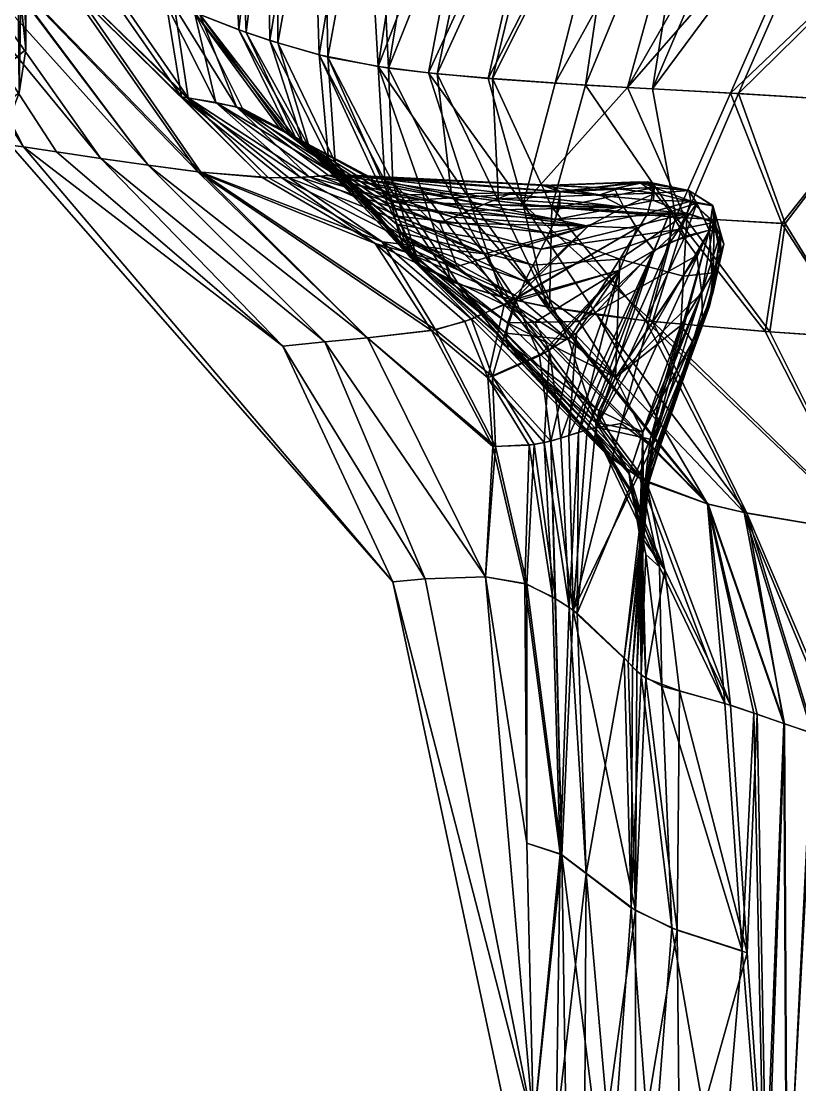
# Model space of a CAD drawing. Extents: x -12.5 to 6.2, y -8.7 to 9.9.
# Drawn here: x -3.054 to -2.643, y 2.66 to 3.223 of the extents above; entities that cross this region are included whole.
import ezdxf

# ---------------------------------------------------------------- set-up
doc = ezdxf.new("R2010")
doc.units = 0
doc.layers.add('OBJ001', color=253, linetype='CONTINUOUS')

# ---------------------------------------------------------------- blocks, each defined once
blk = doc.blocks.new('OBJECT__0')
at = {"layer": 'OBJ001', "color": 253}
mesh = blk.add_polyface(dxfattribs=at)
corners = [(-2.700489, 3.127456, -7.893107), (-2.719902, 3.134789, -7.888326), (-2.72036, 3.127962, -7.903741), (-2.688872, 3.125133, -7.872931), (-2.70153, 3.133151, -7.877151), (-2.728127, 3.137727, -7.863362), (-2.719348, 3.131772, -7.842457), (-2.697315, 3.126445, -7.8516), (-2.697369, 3.126436, -7.198493), (-2.701563, 3.133186, -7.173002), (-2.719389, 3.131757, -7.207588), (-2.688907, 3.125168, -7.177226), (-2.723698, 3.137687, -7.177027), (-2.719921, 3.134839, -7.161835), (-2.700472, 3.127554, -7.157085), (-2.723258, 3.121113, -7.136426), (-2.519401, 3.548884, -8.293435), (-2.652926, 3.329089, -8.300451), (-2.548389, 3.555316, -8.270103), (-2.694628, 3.33105, -8.285516), (-2.735722, 3.332827, -8.267039), (-2.577876, 3.560937, -8.246973), (-2.734038, 3.187663, -8.266844), (-2.607918, 3.566025, -8.223527), (-2.775066, 3.334799, -8.244957), (-2.601784, 3.179969, -8.295148), (-2.540477, 3.317403, -8.325469), (-2.540307, 3.172559, -8.300983), (-2.584454, 3.052927, -8.211401), (-2.675455, 3.184456, -8.284508), (-2.612988, 3.326499, -8.311677), (-2.650748, 3.115635, -8.25121), (-2.703634, 3.118729, -8.238961), (-2.659704, 3.329443, -6.751741), (-2.617248, 3.326828, -6.73938), (-2.524092, 3.550004, -6.760404), (-2.679657, 3.184683, -6.766464), (-2.720756, 3.186917, -6.778341), (-2.708524, 3.119056, -6.812484), (-2.652513, 3.115728, -6.799108), (-2.601548, 3.17995, -6.75483), (-2.540249, 3.31736, -6.724489), (-2.537768, 3.172104, -6.748646), (-2.582587, 3.052743, -6.838164), (-2.632468, 3.569752, -6.845684), (-2.770805, 3.334567, -6.802413), (-2.604554, 3.565485, -6.823844), (-2.734935, 3.332791, -6.782564), (-2.577296, 3.560833, -6.802571), (-2.697616, 3.331177, -6.765689), (-2.550489, 3.555742, -6.781554)]
mesh.append_faces([[corners[k] for k in face] for face in [(0, 1, 2), (3, 4, 0), (4, 1, 0), (4, 5, 1), (4, 6, 5), (3, 7, 4), (6, 4, 7), (8, 9, 10), (11, 9, 8), (9, 12, 10), (13, 12, 9), (9, 14, 13), (14, 9, 11), (15, 13, 14), (16, 17, 18), (19, 18, 17), (20, 21, 19), (18, 19, 21), (17, 22, 19), (21, 20, 23), (24, 23, 20), (25, 26, 27), (28, 25, 27), (25, 29, 26), (26, 29, 30), (31, 29, 25), (32, 29, 31), (32, 22, 29), (29, 22, 30), (30, 22, 17), (17, 16, 30), (33, 34, 35), (36, 34, 37), (33, 37, 34), (36, 37, 38), (38, 39, 36), (40, 36, 39), (40, 41, 36), (34, 36, 41), (42, 40, 43), (40, 42, 41), (44, 45, 46), (47, 46, 45), (48, 46, 47), (49, 37, 33), (48, 49, 50), (47, 49, 48), (33, 50, 49), (35, 50, 33)]])
mesh = blk.add_polyface(dxfattribs=at)
corners = [(-3.092368, 3.263373, -7.72545), (-3.113172, 3.272763, -7.674726), (-3.086607, 3.325245, -7.781271), (-3.114463, 3.341944, -7.707038), (-3.094231, 3.413851, -7.736705), (-3.129143, 3.352487, -7.651029), (-3.135833, 3.284147, -7.587972), (-3.117257, 3.439106, -7.59055), (-2.977688, 3.2314, -7.921014), (-3.00827, 3.238272, -7.867946), (-3.006105, 3.364189, -7.924461), (-3.031246, 3.372542, -7.88886), (-3.062539, 3.388432, -7.832039), (-3.053249, 3.311069, -7.843795), (-3.031465, 3.243614, -7.832603), (-3.068587, 3.254295, -7.772141), (-2.962534, 3.353907, -7.999503), (-2.962896, 3.22725, -7.955744), (-2.981627, 3.358032, -7.960375), (-2.960064, 3.226243, -7.085786), (-2.976259, 3.356823, -7.080221), (-2.973463, 3.230337, -7.120181), (-2.958473, 3.353117, -7.04028), (-3.067811, 3.254033, -7.276467), (-3.085953, 3.324912, -7.267281), (-3.092368, 3.263373, -7.324547), (-3.050408, 3.310087, -7.201682), (-3.060823, 3.387355, -7.214196), (-3.028549, 3.242905, -7.212967), (-3.004197, 3.237381, -7.175645), (-3.026895, 3.370868, -7.154608), (-3.113172, 3.272763, -7.375271), (-3.129143, 3.352487, -7.398968), (-3.135833, 3.284147, -7.462026), (-3.117257, 3.439106, -7.459447), (-3.114463, 3.341944, -7.342959), (-3.094231, 3.413851, -7.313292), (-3.080548, 3.305932, -4.416311), (-3.098641, 3.445129, -4.629053), (-3.104733, 3.332701, -4.41094), (-3.183759, 3.288133, -4.196581), (-3.078045, 3.427224, -4.659199), (-3.05653, 3.252075, -4.440578), (-3.062697, 3.405891, -4.692396), (-3.065432, 3.279221, -4.426634), (-3.16842, 3.253145, -4.183876), (-3.054923, 3.385602, -4.720837), (-3.052062, 3.2077, -4.467497), (-3.052567, 3.363354, -4.748451), (-3.056949, 3.337824, -4.775429), (-3.064, 3.16262, -4.49692), (-3.069377, 3.311239, -4.797736), (-3.055496, 3.184767, -4.482416), (-3.09211, 3.281466, -4.816174), (-3.150625, 3.425692, -4.918088), (-3.120542, 3.25422, -4.828012), (-3.174966, 3.39361, -4.937171)]
mesh.append_faces([[corners[k] for k in face] for face in [(0, 1, 2), (3, 2, 1), (2, 3, 4), (5, 3, 1), (1, 6, 5), (7, 5, 6), (8, 9, 10), (10, 9, 11), (12, 11, 13), (14, 13, 9), (9, 13, 11), (14, 15, 13), (2, 13, 15), (13, 2, 12), (15, 0, 2), (16, 17, 18), (17, 8, 18), (18, 8, 10), (19, 20, 21), (20, 19, 22), (23, 24, 25), (26, 27, 24), (23, 26, 24), (28, 26, 23), (28, 29, 26), (27, 26, 30), (30, 26, 29), (21, 20, 29), (30, 29, 20), (31, 32, 33), (33, 32, 34), (31, 35, 32), (24, 36, 35), (31, 24, 35), (25, 24, 31), (37, 38, 39), (39, 40, 37), (41, 42, 43), (44, 42, 41), (37, 44, 38), (37, 45, 44), (46, 47, 48), (42, 47, 46), (43, 42, 46), (49, 50, 51), (48, 52, 49), (47, 52, 48), (51, 53, 54), (53, 55, 56)]])
mesh = blk.add_polyface(dxfattribs=at)
corners = [(-2.962896, 3.22725, -7.955744), (-2.94575, 3.350898, -8.042165), (-2.939408, 3.218094, -8.030688), (-2.925069, 3.347841, -8.087021), (-2.912046, 3.162187, -8.004315), (-2.917889, 3.166132, -7.984999), (-2.937505, 3.176499, -7.920682), (-2.951548, 3.179671, -7.886794), (-2.977688, 3.2314, -7.921014), (-2.812342, 3.33705, -8.219151), (-2.865757, 3.19873, -8.175328), (-2.84426, 3.339378, -8.19235), (-2.862198, 3.138249, -8.126968), (-2.896906, 3.204857, -8.129387), (-2.874102, 3.342004, -8.162175), (-2.901297, 3.344867, -8.127371), (-2.923115, 3.212545, -8.073491), (-2.891967, 3.149935, -8.063662), (-2.905457, 3.157897, -8.024938), (-2.807644, 3.192488, -8.228551), (-2.735722, 3.332827, -8.267039), (-2.77231, 3.189971, -8.249787), (-2.734038, 3.187663, -8.266844), (-2.694628, 3.33105, -8.285516), (-2.839279, 3.19539, -8.20321), (-2.775066, 3.334799, -8.244957), (-2.860369, 3.197953, -6.86836), (-2.834586, 3.194901, -6.842558), (-2.804986, 3.33657, -6.825325), (-2.770805, 3.334567, -6.802413), (-2.805451, 3.192315, -6.819936), (-2.734935, 3.332791, -6.782564), (-2.756193, 3.188963, -6.792396), (-2.697616, 3.331177, -6.765689), (-2.720756, 3.186917, -6.778341), (-2.935613, 3.216744, -7.008719), (-2.918839, 3.211181, -6.966296), (-2.919369, 3.347082, -6.952302), (-2.894875, 3.344144, -6.913503), (-2.902094, 3.155793, -7.01496), (-2.8886, 3.148187, -6.97749), (-2.892441, 3.203765, -6.91278), (-2.867191, 3.341351, -6.880271), (-2.837079, 3.338816, -6.851183), (-2.858076, 3.13716, -6.916628), (-2.940635, 3.177356, -7.137588), (-2.960064, 3.226243, -7.085786), (-2.973463, 3.230337, -7.120181), (-2.915149, 3.16427, -7.055801), (-2.958473, 3.353117, -7.04028), (-2.941158, 3.350172, -6.996953), (-2.908923, 3.160128, -7.035765), (-2.966177, 3.182154, -7.191779)]
mesh.append_faces([[corners[k] for k in face] for face in [(0, 1, 2), (3, 2, 1), (4, 0, 2), (5, 0, 4), (6, 0, 5), (6, 7, 0), (8, 0, 7), (9, 10, 11), (10, 12, 13), (10, 14, 11), (13, 14, 10), (13, 15, 14), (16, 15, 13), (16, 13, 17), (18, 2, 16), (2, 3, 16), (15, 16, 3), (19, 20, 21), (22, 21, 23), (23, 21, 20), (24, 25, 19), (20, 19, 25), (10, 9, 24), (25, 24, 9), (26, 27, 28), (28, 27, 29), (27, 30, 29), (29, 30, 31), (30, 32, 31), (31, 32, 33), (32, 34, 33), (35, 36, 37), (37, 36, 38), (36, 35, 39), (36, 40, 41), (36, 41, 38), (42, 38, 41), (41, 26, 42), (43, 42, 26), (26, 41, 44), (43, 26, 28), (45, 46, 47), (45, 48, 46), (49, 46, 50), (48, 51, 46), (35, 46, 51), (46, 35, 50), (50, 35, 37), (45, 47, 52)]])
mesh = blk.add_polyface(dxfattribs=at)
corners = [(-3.03585, 3.153586, -7.633626), (-3.012341, 3.150127, -7.681204), (-2.916128, 3.050756, -7.620011), (-3.053292, 3.156195, -7.581261), (-3.060118, 3.157227, -7.524999), (-2.858031, 2.926172, -7.524999), (-3.03585, 3.153586, -7.416371), (-3.053292, 3.156195, -7.468736), (-2.916128, 3.050756, -7.429986), (-3.012341, 3.150128, -7.368793), (-3.113172, 3.272763, -7.674726), (-3.092368, 3.263373, -7.72545), (-2.987317, 3.146547, -7.723109), (-3.135833, 3.284147, -7.587972), (-3.141012, 3.286929, -7.524999), (-2.951548, 3.179671, -7.886794), (-2.969776, 3.182742, -7.851944), (-2.977688, 3.2314, -7.921014), (-3.00827, 3.238272, -7.867946), (-3.031465, 3.243614, -7.832603), (-2.927087, 3.14011, -7.815184), (-3.068587, 3.254295, -7.772141), (-2.961048, 3.14307, -7.764125), (-3.092368, 3.263373, -7.324547), (-2.987317, 3.146547, -7.326888), (-3.067811, 3.254033, -7.276467), (-2.959552, 3.142891, -7.283589), (-3.028549, 3.242905, -7.212967), (-2.923881, 3.139997, -7.230005), (-3.004197, 3.237381, -7.175645), (-2.966177, 3.182154, -7.191779), (-2.973463, 3.230337, -7.120181), (-3.135833, 3.284147, -7.462026), (-3.113172, 3.272763, -7.375271), (-3.065432, 3.279221, -4.426634), (-3.162562, 3.219645, -4.175953), (-3.05653, 3.252075, -4.440578), (-3.16182, 3.187154, -4.171892), (-3.165448, 3.113713, -4.178507), (-3.052062, 3.2077, -4.467497), (-3.055496, 3.184767, -4.482416), (-3.064, 3.16262, -4.49692), (-3.056949, 3.337824, -4.775429), (-3.16988, 3.091438, -4.187484), (-3.09211, 3.281466, -4.816174), (-3.09913, 3.118138, -4.524875), (-3.120542, 3.25422, -4.828012), (-3.079394, 3.13912, -4.512003), (-3.069377, 3.311239, -4.797736), (-3.177723, 3.068249, -4.201707), (-3.187241, 3.047032, -4.219023), (-3.127533, 3.096763, -4.536815)]
mesh.append_faces([[corners[k] for k in face] for face in [(0, 1, 2), (0, 2, 3), (4, 3, 5), (6, 7, 8), (4, 5, 7), (8, 9, 6), (10, 11, 1), (1, 11, 12), (0, 10, 1), (0, 3, 10), (13, 10, 3), (3, 4, 13), (14, 13, 4), (15, 16, 17), (18, 17, 16), (18, 16, 19), (20, 19, 16), (21, 19, 22), (22, 19, 20), (11, 21, 12), (12, 21, 22), (23, 24, 25), (26, 25, 24), (25, 26, 27), (28, 27, 26), (29, 27, 30), (30, 27, 28), (30, 31, 29), (4, 32, 14), (7, 32, 4), (7, 33, 32), (6, 33, 7), (9, 33, 6), (33, 9, 23), (24, 23, 9), (34, 35, 36), (37, 36, 35), (36, 38, 39), (37, 38, 36), (40, 41, 42), (39, 38, 40), (40, 43, 41), (44, 45, 46), (47, 45, 44), (48, 47, 44), (41, 47, 48), (41, 49, 47), (47, 50, 45), (45, 51, 46)]])
mesh = blk.add_polyface(dxfattribs=at)
corners = [(-2.896742, 3.140747, -7.861922), (-2.833122, 3.116143, -7.824512), (-2.906601, 3.140126, -7.846305), (-2.823974, 3.093037, -7.794788), (-2.916713, 3.139891, -7.830804), (-2.927087, 3.14011, -7.815184), (-2.867382, 3.105145, -7.793746), (-2.961048, 3.14307, -7.764125), (-2.817744, 3.122567, -7.835867), (-2.887733, 3.141353, -7.877104), (-2.892111, 3.141078, -7.18042), (-2.810176, 3.125742, -7.208294), (-2.883542, 3.14153, -7.165319), (-2.923881, 3.139997, -7.230005), (-2.959552, 3.142891, -7.283589), (-2.863603, 3.106003, -7.252189), (-2.91298, 3.139923, -7.213512), (-2.809486, 3.099665, -7.246046), (-2.902336, 3.140363, -7.197023), (-2.826003, 3.119084, -7.220235), (-2.951548, 3.179671, -7.886794), (-2.969776, 3.182742, -7.851944), (-2.912046, 3.162187, -8.004315), (-2.939408, 3.218094, -8.030688), (-2.905457, 3.157897, -8.024938), (-2.856075, 3.115405, -7.992306), (-2.858006, 3.123577, -7.972767), (-2.917889, 3.166132, -7.984999), (-2.860209, 3.130667, -7.954188), (-2.872839, 3.14094, -7.906992), (-2.937505, 3.176499, -7.920682), (-2.862198, 3.138249, -8.126968), (-2.865757, 3.19873, -8.175328), (-2.842999, 3.133784, -8.153655), (-2.896906, 3.204857, -8.129387), (-2.846435, 3.095344, -8.044302), (-2.891967, 3.149935, -8.063662), (-2.923115, 3.212545, -8.073491), (-2.850825, 3.100729, -8.028312), (-2.853902, 3.107628, -8.01077), (-2.855045, 3.111385, -7.048214), (-2.852506, 3.104001, -7.030256), (-2.902094, 3.155793, -7.01496), (-2.8886, 3.148187, -6.97749), (-2.848822, 3.097886, -7.013599), (-2.918839, 3.211181, -6.966296), (-2.843859, 3.093207, -6.99845), (-2.892441, 3.203765, -6.91278), (-2.858076, 3.13716, -6.916628), (-2.940635, 3.177356, -7.137588), (-2.869988, 3.140218, -7.135689), (-2.915149, 3.16427, -7.055801), (-2.859058, 3.127408, -7.086925), (-2.857075, 3.119679, -7.067801), (-2.908923, 3.160128, -7.035765), (-2.935613, 3.216744, -7.008719), (-2.966177, 3.182154, -7.191779)]
mesh.append_faces([[corners[k] for k in face] for face in [(0, 1, 2), (2, 3, 4), (5, 4, 6), (5, 6, 7), (1, 0, 8), (9, 8, 0), (10, 11, 12), (13, 14, 15), (15, 16, 13), (16, 17, 18), (18, 19, 10), (0, 2, 20), (21, 20, 2), (2, 4, 21), (4, 5, 21), (22, 23, 24), (25, 22, 24), (26, 22, 25), (26, 27, 22), (28, 27, 26), (29, 27, 28), (29, 30, 27), (9, 30, 29), (20, 30, 9), (9, 0, 20), (31, 32, 33), (34, 31, 35), (36, 34, 35), (24, 37, 36), (38, 24, 36), (25, 24, 39), (40, 41, 42), (43, 42, 44), (42, 43, 45), (46, 47, 43), (46, 48, 47), (12, 49, 10), (12, 50, 49), (51, 49, 50), (50, 52, 51), (52, 53, 51), (54, 51, 53), (53, 40, 54), (42, 54, 40), (54, 42, 55), (16, 56, 13), (18, 56, 16), (18, 49, 56), (10, 49, 18)]])
mesh = blk.add_polyface(dxfattribs=at)
corners = [(-2.858006, 3.123577, -7.972767), (-2.772115, 3.117863, -7.932096), (-2.860209, 3.130667, -7.954188), (-2.769681, 3.13254, -7.90356), (-2.72036, 3.127962, -7.903741), (-2.719902, 3.134789, -7.888326), (-2.728127, 3.137727, -7.863362), (-2.778742, 3.135873, -7.876883), (-2.872839, 3.14094, -7.906992), (-2.748602, 3.130905, -7.838413), (-2.719348, 3.131772, -7.842457), (-2.735935, 3.124366, -7.82735), (-2.802906, 3.128695, -7.847763), (-2.887733, 3.141353, -7.877104), (-2.817744, 3.122567, -7.835867), (-2.810176, 3.125742, -7.208294), (-2.735937, 3.124364, -7.222648), (-2.795965, 3.131332, -7.195754), (-2.883542, 3.14153, -7.165319), (-2.740851, 3.134143, -7.204199), (-2.869988, 3.140218, -7.135689), (-2.719389, 3.131757, -7.207588), (-2.723698, 3.137687, -7.177027), (-2.774683, 3.135819, -7.164659), (-2.769701, 3.132585, -7.146585), (-2.769838, 3.124301, -7.127687), (-2.859058, 3.127408, -7.086925), (-2.719921, 3.134839, -7.161835), (-2.723258, 3.121113, -7.136426), (-2.892111, 3.141078, -7.18042), (-2.826003, 3.119084, -7.220235), (-2.789097, 3.125941, -8.201595), (-2.734038, 3.187663, -8.266844), (-2.703634, 3.118729, -8.238961), (-2.77231, 3.189971, -8.249787), (-2.807644, 3.192488, -8.228551), (-2.839279, 3.19539, -8.20321), (-2.818011, 3.129571, -8.179577), (-2.865757, 3.19873, -8.175328), (-2.842999, 3.133784, -8.153655), (-2.834586, 3.194901, -6.842558), (-2.860369, 3.197953, -6.86836), (-2.827045, 3.130945, -6.878902), (-2.802144, 3.127458, -6.857477), (-2.805451, 3.192315, -6.819936), (-2.774068, 3.124379, -6.839419), (-2.756193, 3.188963, -6.792396), (-2.708524, 3.119056, -6.812484), (-2.720756, 3.186917, -6.778341), (-2.858076, 3.13716, -6.916628)]
mesh.append_faces([[corners[k] for k in face] for face in [(0, 1, 2), (1, 3, 2), (1, 4, 3), (4, 5, 3), (6, 3, 5), (3, 6, 7), (7, 8, 3), (2, 3, 8), (9, 8, 7), (9, 6, 10), (7, 6, 9), (10, 11, 9), (11, 12, 9), (12, 13, 9), (8, 9, 13), (14, 13, 12), (12, 11, 14), (15, 16, 17), (15, 17, 18), (17, 19, 18), (18, 19, 20), (16, 19, 17), (21, 19, 16), (19, 22, 23), (21, 22, 19), (23, 22, 24), (24, 20, 23), (19, 23, 20), (25, 26, 24), (20, 24, 26), (22, 27, 24), (28, 25, 27), (24, 27, 25), (15, 29, 30), (31, 32, 33), (31, 34, 32), (31, 35, 34), (31, 36, 35), (37, 36, 31), (37, 38, 36), (39, 38, 37), (40, 41, 42), (42, 43, 40), (44, 40, 43), (43, 45, 44), (46, 44, 45), (45, 47, 46), (48, 46, 47), (49, 42, 41)]])
mesh = blk.add_polyface(dxfattribs=at)
corners = [(-2.688346, 3.1163, -7.894456), (-2.70717, 3.112486, -7.913406), (-2.697384, 3.09877, -7.914053), (-2.694786, 3.079052, -7.915635), (-2.684736, 3.098139, -7.897453), (-2.694459, 3.062975, -7.910134), (-2.688894, 3.078851, -7.892347), (-2.688872, 3.125133, -7.872931), (-2.684801, 3.11044, -7.870991), (-2.690745, 3.112124, -7.854652), (-2.700489, 3.127456, -7.893107), (-2.702631, 3.121057, -7.903481), (-2.697315, 3.126445, -7.8516), (-2.703592, 3.109097, -7.834575), (-2.547926, 2.940534, -8.12419), (-2.585118, 2.948234, -8.102711), (-2.584454, 3.052927, -8.211401), (-2.613642, 3.05534, -8.204744), (-2.60551, 2.951571, -8.093211), (-2.658777, 3.058404, -8.194015), (-2.720739, 3.063838, -8.174786), (-2.670896, 2.962507, -8.068708), (-2.560762, 3.050198, -8.217029), (-2.558527, 3.049891, -6.832416), (-2.582587, 3.052743, -6.838164), (-2.54628, 2.940125, -6.924761), (-2.661241, 3.058582, -6.85661), (-2.724325, 3.064229, -6.876662), (-2.60657, 2.951736, -6.957231), (-2.672449, 2.962829, -6.981997), (-2.613443, 3.055326, -6.845207), (-2.584982, 2.94821, -6.947217), (-2.688907, 3.125168, -7.177226), (-2.697369, 3.126436, -7.198493), (-2.6908, 3.112123, -7.195459), (-2.68484, 3.110475, -7.179166), (-2.688305, 3.116431, -7.155747), (-2.700472, 3.127554, -7.157085), (-2.70256, 3.121216, -7.14673), (-2.683067, 3.10473, -7.162968), (-2.690654, 3.071979, -7.148511), (-2.688678, 3.089696, -7.1433), (-2.69946, 3.053137, -7.13239), (-2.7045, 3.08778, -7.127284), (-2.601784, 3.179969, -8.295148), (-2.650748, 3.115635, -8.25121), (-2.703634, 3.118729, -8.238961), (-2.540307, 3.172559, -8.300983), (-2.652513, 3.115728, -6.799108), (-2.708524, 3.119056, -6.812484), (-2.601548, 3.17995, -6.75483)]
mesh.append_faces([[corners[k] for k in face] for face in [(0, 1, 2), (0, 2, 3), (3, 4, 0), (4, 3, 5), (5, 6, 4), (7, 0, 4), (8, 4, 6), (4, 8, 7), (6, 9, 8), (8, 9, 7), (0, 10, 11), (7, 10, 0), (9, 12, 7), (13, 12, 9), (14, 15, 16), (17, 16, 15), (15, 18, 17), (19, 17, 18), (19, 18, 20), (21, 20, 18), (14, 16, 22), (23, 24, 25), (26, 27, 28), (28, 27, 29), (28, 30, 26), (31, 30, 28), (31, 24, 30), (25, 24, 31), (32, 33, 34), (35, 32, 34), (32, 36, 37), (38, 37, 36), (39, 32, 35), (40, 39, 35), (39, 36, 32), (41, 36, 39), (40, 41, 39), (42, 41, 40), (41, 43, 36), (17, 44, 16), (19, 45, 17), (17, 45, 44), (46, 45, 19), (19, 20, 46), (16, 47, 22), (26, 48, 49), (26, 30, 48), (50, 48, 30), (30, 24, 50)]])
mesh = blk.add_polyface(dxfattribs=at)
corners = [(-2.871365, 3.055232, -7.697294), (-2.894046, 3.053114, -7.661045), (-2.987317, 3.146547, -7.723109), (-3.012341, 3.150127, -7.681204), (-2.809149, 2.928817, -7.681992), (-2.840935, 2.927854, -7.611575), (-2.916128, 3.050756, -7.620011), (-2.858031, 2.926172, -7.524999), (-3.053292, 3.156195, -7.581261), (-2.833122, 3.116143, -7.824512), (-2.823974, 3.093037, -7.794788), (-2.906601, 3.140126, -7.846305), (-2.867382, 3.105145, -7.793746), (-2.916713, 3.139891, -7.830804), (-2.820059, 3.063852, -7.768397), (-2.799273, 3.072735, -7.784891), (-2.837579, 3.059031, -7.748381), (-2.961048, 3.14307, -7.764125), (-2.805125, 2.997836, -7.737184), (-2.856075, 3.115405, -7.992306), (-2.779596, 3.102151, -7.951127), (-2.858006, 3.123577, -7.972767), (-2.798137, 3.053104, -8.007357), (-2.850825, 3.100729, -8.028312), (-2.846435, 3.095344, -8.044302), (-2.797419, 3.063159, -7.993157), (-2.853902, 3.107628, -8.01077), (-2.788265, 3.085212, -7.969059), (-2.855045, 3.111385, -7.048214), (-2.792153, 3.077106, -7.072479), (-2.852506, 3.104001, -7.030256), (-2.848822, 3.097886, -7.013599), (-2.798332, 3.05771, -7.049646), (-2.843859, 3.093207, -6.99845), (-2.797036, 3.049476, -7.036237), (-2.859058, 3.127408, -7.086925), (-2.775385, 3.110607, -7.108593), (-2.857075, 3.119679, -7.067801), (-2.783919, 3.093759, -7.089847), (-2.871365, 3.055232, -7.352703), (-2.959552, 3.142891, -7.283589), (-2.987317, 3.146547, -7.326888), (-2.83554, 3.059456, -7.298976), (-2.803701, 2.997802, -7.310198), (-2.816555, 3.06513, -7.278315), (-2.863603, 3.106003, -7.252189), (-2.809486, 3.099665, -7.246046), (-2.91298, 3.139923, -7.213512), (-2.826003, 3.119084, -7.220235), (-2.902336, 3.140363, -7.197023), (-2.840936, 2.927854, -7.438422), (-2.916128, 3.050756, -7.429986), (-3.053292, 3.156195, -7.468736), (-2.894046, 3.053114, -7.388952), (-3.012341, 3.150128, -7.368793), (-2.809149, 2.928817, -7.368005), (-2.826972, 3.084867, -8.085422), (-2.862198, 3.138249, -8.126968), (-2.842999, 3.133784, -8.153655), (-2.891967, 3.149935, -8.063662), (-2.905457, 3.157897, -8.024938), (-2.902094, 3.155793, -7.01496), (-2.8886, 3.148187, -6.97749), (-2.823374, 3.083545, -6.958818), (-2.858076, 3.13716, -6.916628)]
mesh.append_faces([[corners[k] for k in face] for face in [(0, 1, 2), (3, 2, 1), (1, 0, 4), (4, 5, 1), (6, 1, 5), (1, 6, 3), (5, 7, 6), (6, 7, 8), (9, 10, 11), (10, 12, 13), (14, 12, 15), (15, 12, 10), (14, 16, 12), (16, 17, 12), (16, 18, 0), (16, 0, 17), (2, 17, 0), (19, 20, 21), (22, 23, 24), (25, 26, 23), (26, 27, 19), (28, 29, 30), (31, 30, 32), (33, 31, 34), (35, 36, 37), (37, 38, 28), (39, 40, 41), (42, 40, 39), (42, 39, 43), (44, 45, 42), (45, 40, 42), (46, 47, 45), (48, 49, 46), (50, 51, 7), (52, 7, 51), (53, 54, 51), (50, 53, 51), (55, 53, 50), (55, 39, 53), (53, 41, 54), (39, 41, 53), (56, 57, 58), (56, 24, 57), (23, 59, 24), (26, 60, 23), (30, 31, 61), (31, 33, 62), (63, 64, 33)]])
mesh = blk.add_polyface(dxfattribs=at)
corners = [(-2.754853, 3.114219, -7.816219), (-2.823974, 3.093037, -7.794788), (-2.833122, 3.116143, -7.824512), (-2.799273, 3.072735, -7.784891), (-2.783085, 3.063465, -7.785929), (-2.775174, 3.048792, -7.785927), (-2.807873, 3.034068, -7.755434), (-2.777999, 2.999831, -7.781618), (-2.786054, 2.998437, -7.769953), (-2.820059, 3.063852, -7.768397), (-2.805125, 2.997836, -7.737184), (-2.837579, 3.059031, -7.748381), (-2.788293, 2.925267, -7.729371), (-2.871365, 3.055232, -7.697294), (-2.809149, 2.928817, -7.681992), (-2.788265, 3.085212, -7.969059), (-2.779596, 3.102151, -7.951127), (-2.856075, 3.115405, -7.992306), (-2.772115, 3.117863, -7.932096), (-2.858006, 3.123577, -7.972767), (-2.817744, 3.122567, -7.835867), (-2.846435, 3.095344, -8.044302), (-2.826972, 3.084867, -8.085422), (-2.745974, 2.994515, -7.99623), (-2.798137, 3.053104, -8.007357), (-2.797419, 3.063159, -7.993157), (-2.850825, 3.100729, -8.028312), (-2.853902, 3.107628, -8.01077), (-2.765262, 3.054194, -7.08018), (-2.792153, 3.077106, -7.072479), (-2.855045, 3.111385, -7.048214), (-2.798332, 3.05771, -7.049646), (-2.852506, 3.104001, -7.030256), (-2.797036, 3.049476, -7.036237), (-2.848822, 3.097886, -7.013599), (-2.843859, 3.093207, -6.99845), (-2.823374, 3.083545, -6.958818), (-2.743401, 2.992054, -7.04899), (-2.775385, 3.110607, -7.108593), (-2.859058, 3.127408, -7.086925), (-2.769838, 3.124301, -7.127687), (-2.783919, 3.093759, -7.089847), (-2.857075, 3.119679, -7.067801), (-2.809149, 2.928817, -7.368005), (-2.803701, 2.997802, -7.310198), (-2.871365, 3.055232, -7.352703), (-2.787268, 2.924921, -7.318059), (-2.783409, 2.998804, -7.276047), (-2.816555, 3.06513, -7.278315), (-2.83554, 3.059456, -7.298976), (-2.805338, 3.034824, -7.291457), (-2.793451, 3.075706, -7.261596), (-2.863603, 3.106003, -7.252189), (-2.809486, 3.099665, -7.246046), (-2.774612, 3.000663, -7.263916), (-2.780449, 3.045776, -7.267759), (-2.754804, 3.114247, -7.233754), (-2.826003, 3.119084, -7.220235), (-2.810176, 3.125742, -7.208294), (-2.842999, 3.133784, -8.153655), (-2.799999, 3.076636, -8.121594), (-2.776845, 3.071692, -8.143212), (-2.818011, 3.129571, -8.179577), (-2.789097, 3.125941, -8.201595), (-2.796599, 3.075815, -6.924783), (-2.775219, 3.071395, -6.905507), (-2.827045, 3.130945, -6.878902), (-2.802144, 3.127458, -6.857477), (-2.858076, 3.13716, -6.916628)]
mesh.append_faces([[corners[k] for k in face] for face in [(0, 1, 2), (0, 3, 1), (3, 4, 5), (6, 3, 5), (7, 6, 5), (8, 6, 7), (6, 9, 3), (8, 10, 6), (9, 6, 11), (11, 6, 10), (10, 8, 12), (13, 10, 14), (15, 16, 17), (16, 18, 19), (2, 20, 0), (21, 22, 23), (24, 21, 23), (25, 26, 24), (15, 27, 25), (28, 29, 30), (29, 31, 32), (31, 33, 34), (35, 33, 36), (37, 36, 33), (38, 39, 40), (41, 42, 38), (28, 30, 41), (43, 44, 45), (46, 47, 44), (48, 49, 50), (47, 50, 44), (44, 50, 49), (48, 51, 52), (53, 52, 51), (51, 48, 50), (47, 54, 50), (55, 50, 54), (50, 55, 51), (56, 57, 53), (53, 51, 56), (56, 58, 57), (22, 59, 60), (61, 62, 63), (60, 62, 61), (60, 59, 62), (64, 65, 66), (67, 66, 65), (36, 64, 68), (66, 68, 64)]])
mesh = blk.add_polyface(dxfattribs=at)
corners = [(-2.729121, 3.113159, -7.818571), (-2.799273, 3.072735, -7.784891), (-2.754853, 3.114219, -7.816219), (-2.738238, 3.090989, -7.807275), (-2.769231, 3.00224, -7.792722), (-2.775174, 3.048792, -7.785927), (-2.783085, 3.063465, -7.785929), (-2.70717, 3.112486, -7.913406), (-2.779596, 3.102151, -7.951127), (-2.788265, 3.085212, -7.969059), (-2.702631, 3.121057, -7.903481), (-2.772115, 3.117863, -7.932096), (-2.72036, 3.127962, -7.903741), (-2.720024, 3.101489, -7.818696), (-2.703592, 3.109097, -7.834575), (-2.750716, 3.007973, -7.81537), (-2.759997, 3.005232, -7.80369), (-2.711454, 3.121897, -7.832809), (-2.735935, 3.124366, -7.82735), (-2.817744, 3.122567, -7.835867), (-2.799999, 3.076636, -8.121594), (-2.72734, 2.980822, -8.024907), (-2.826972, 3.084867, -8.085422), (-2.798137, 3.053104, -8.007357), (-2.749122, 3.016836, -7.968547), (-2.797419, 3.063159, -7.993157), (-2.759508, 3.06393, -7.962345), (-2.740417, 3.03431, -7.956114), (-2.697384, 3.09877, -7.914053), (-2.792153, 3.077106, -7.072479), (-2.765262, 3.054194, -7.08018), (-2.798332, 3.05771, -7.049646), (-2.750799, 3.010492, -7.07568), (-2.797036, 3.049476, -7.036237), (-2.796599, 3.075815, -6.924783), (-2.823374, 3.083545, -6.958818), (-2.724171, 2.979155, -7.021248), (-2.735937, 3.124364, -7.222648), (-2.810176, 3.125742, -7.208294), (-2.754804, 3.114247, -7.233754), (-2.72911, 3.113165, -7.23142), (-2.711488, 3.121883, -7.217223), (-2.760936, 3.057702, -7.255556), (-2.720026, 3.101488, -7.231302), (-2.738192, 3.091017, -7.242697), (-2.764984, 3.003606, -7.252228), (-2.755331, 3.006685, -7.240599), (-2.711516, 3.105755, -7.224028), (-2.737348, 3.009958, -7.213725), (-2.769838, 3.124301, -7.127687), (-2.723258, 3.121113, -7.136426), (-2.775385, 3.110607, -7.108593), (-2.738042, 3.09676, -7.112722), (-2.783919, 3.093759, -7.089847), (-2.7045, 3.08778, -7.127284), (-2.740439, 3.034273, -7.09386), (-2.780449, 3.045776, -7.267759), (-2.793451, 3.075706, -7.261596), (-2.789097, 3.125941, -8.201595), (-2.703634, 3.118729, -8.238961), (-2.720739, 3.063838, -8.174786), (-2.750287, 3.067443, -8.16094), (-2.776845, 3.071692, -8.143212), (-2.774068, 3.124379, -6.839419), (-2.802144, 3.127458, -6.857477), (-2.775219, 3.071395, -6.905507), (-2.724325, 3.064229, -6.876662), (-2.708524, 3.119056, -6.812484)]
mesh.append_faces([[corners[k] for k in face] for face in [(0, 1, 2), (3, 1, 0), (3, 4, 5), (6, 1, 3), (5, 6, 3), (7, 8, 9), (10, 8, 7), (8, 10, 11), (10, 12, 11), (13, 14, 15), (3, 13, 16), (3, 0, 13), (17, 0, 18), (2, 18, 0), (18, 2, 19), (20, 21, 22), (23, 24, 25), (9, 25, 26), (26, 25, 27), (28, 26, 27), (7, 9, 26), (29, 30, 31), (32, 31, 30), (31, 32, 33), (34, 35, 36), (37, 38, 39), (40, 37, 39), (41, 37, 40), (42, 43, 44), (42, 45, 43), (44, 43, 40), (43, 46, 47), (48, 47, 46), (49, 50, 51), (50, 52, 51), (53, 51, 52), (54, 55, 52), (52, 55, 30), (52, 30, 53), (44, 56, 42), (56, 44, 57), (40, 57, 44), (40, 39, 57), (58, 59, 60), (60, 61, 58), (62, 58, 61), (63, 64, 65), (66, 63, 65), (66, 67, 63)]])
mesh = blk.add_polyface(dxfattribs=at)
corners = [(-2.688346, 3.1163, -7.894456), (-2.702631, 3.121057, -7.903481), (-2.70717, 3.112486, -7.913406), (-2.722767, 2.980477, -7.908247), (-2.717979, 3.020219, -7.936952), (-2.725492, 2.96778, -7.920857), (-2.694459, 3.062975, -7.910134), (-2.694786, 3.079052, -7.915635), (-2.720988, 2.992528, -7.894061), (-2.688894, 3.078851, -7.892347), (-2.722031, 3.001678, -7.878273), (-2.690745, 3.112124, -7.854652), (-2.750716, 3.007973, -7.81537), (-2.700489, 3.127456, -7.893107), (-2.72036, 3.127962, -7.903741), (-2.697315, 3.126445, -7.8516), (-2.711454, 3.121897, -7.832809), (-2.719348, 3.131772, -7.842457), (-2.735935, 3.124366, -7.82735), (-2.703592, 3.109097, -7.834575), (-2.720024, 3.101489, -7.818696), (-2.729121, 3.113159, -7.818571), (-2.725871, 3.005321, -7.945172), (-2.740417, 3.03431, -7.956114), (-2.697384, 3.09877, -7.914053), (-2.759508, 3.06393, -7.962345), (-2.720739, 3.063838, -8.174786), (-2.670896, 2.962507, -8.068708), (-2.750287, 3.067443, -8.16094), (-2.691797, 2.967376, -8.05745), (-2.672449, 2.962829, -6.981997), (-2.775219, 3.071395, -6.905507), (-2.691407, 2.967273, -6.992295), (-2.718071, 3.020054, -7.112956), (-2.725887, 3.005287, -7.104806), (-2.705811, 3.061705, -7.122696), (-2.711488, 3.121883, -7.217223), (-2.719389, 3.131757, -7.207588), (-2.735937, 3.124364, -7.222648), (-2.72911, 3.113165, -7.23142), (-2.720026, 3.101488, -7.231302), (-2.711516, 3.105755, -7.224028), (-2.697369, 3.126436, -7.198493), (-2.6908, 3.112123, -7.195459), (-2.737348, 3.009958, -7.213725), (-2.68484, 3.110475, -7.179166), (-2.72107, 2.997668, -7.163784), (-2.700472, 3.127554, -7.157085), (-2.70256, 3.121216, -7.14673), (-2.723258, 3.121113, -7.136426), (-2.690654, 3.071979, -7.148511), (-2.69946, 3.053137, -7.13239), (-2.72161, 2.986908, -7.14885), (-2.724109, 2.974166, -7.135353), (-2.688678, 3.089696, -7.1433), (-2.7045, 3.08778, -7.127284), (-2.726665, 2.961738, -7.123259), (-2.740439, 3.034273, -7.09386), (-2.688305, 3.116431, -7.155747), (-2.738042, 3.09676, -7.112722), (-2.661241, 3.058582, -6.85661), (-2.708524, 3.119056, -6.812484), (-2.724325, 3.064229, -6.876662)]
mesh.append_faces([[corners[k] for k in face] for face in [(0, 1, 2), (3, 4, 5), (4, 3, 6), (4, 6, 7), (8, 6, 3), (6, 8, 9), (10, 9, 8), (9, 10, 11), (12, 11, 10), (13, 14, 1), (15, 16, 17), (18, 17, 16), (19, 11, 12), (19, 16, 15), (20, 16, 19), (20, 21, 16), (7, 22, 4), (22, 7, 23), (24, 23, 7), (25, 24, 2), (26, 27, 28), (29, 28, 27), (30, 31, 32), (33, 34, 35), (36, 37, 38), (36, 39, 40), (40, 41, 36), (42, 36, 41), (41, 43, 42), (41, 44, 43), (45, 43, 46), (46, 43, 44), (42, 37, 36), (47, 48, 49), (50, 45, 46), (51, 50, 52), (52, 50, 46), (33, 51, 53), (53, 51, 52), (51, 35, 54), (33, 35, 51), (35, 55, 54), (56, 33, 53), (35, 57, 55), (58, 55, 48), (49, 48, 59), (55, 59, 48), (60, 61, 62)]])
mesh = blk.add_polyface(dxfattribs=at)
corners = [(-2.777999, 2.999831, -7.781618), (-2.775174, 3.048792, -7.785927), (-2.769231, 3.00224, -7.792722), (-2.764916, 2.912549, -7.792684), (-2.773616, 2.918279, -7.768422), (-2.786054, 2.998437, -7.769953), (-2.750716, 3.007973, -7.81537), (-2.722031, 3.001678, -7.878273), (-2.760704, 2.909536, -7.804471), (-2.759997, 3.005232, -7.80369), (-2.720024, 3.101489, -7.818696), (-2.738238, 3.090989, -7.807275), (-2.745974, 2.994515, -7.99623), (-2.826972, 3.084867, -8.085422), (-2.72734, 2.980822, -8.024907), (-2.717059, 2.934203, -7.969089), (-2.751077, 3.005136, -7.980135), (-2.732093, 2.974283, -7.97143), (-2.749122, 3.016836, -7.968547), (-2.798137, 3.053104, -8.007357), (-2.733189, 2.983371, -7.96106), (-2.725871, 3.005321, -7.945172), (-2.727442, 2.956247, -7.93233), (-2.740417, 3.03431, -7.956114), (-2.725492, 2.96778, -7.920857), (-2.717979, 3.020219, -7.936952), (-2.797419, 3.063159, -7.993157), (-2.750287, 3.067443, -8.16094), (-2.691797, 2.967376, -8.05745), (-2.776845, 3.071692, -8.143212), (-2.799999, 3.076636, -8.121594), (-2.775219, 3.071395, -6.905507), (-2.796599, 3.075815, -6.924783), (-2.691407, 2.967273, -6.992295), (-2.724171, 2.979155, -7.021248), (-2.724325, 3.064229, -6.876662), (-2.672449, 2.962829, -6.981997), (-2.740439, 3.034273, -7.09386), (-2.750799, 3.010492, -7.07568), (-2.765262, 3.054194, -7.08018), (-2.725887, 3.005287, -7.104806), (-2.705811, 3.061705, -7.122696), (-2.726665, 2.961738, -7.123259), (-2.718071, 3.020054, -7.112956), (-2.733179, 2.983486, -7.089047), (-2.750225, 3.001045, -7.064545), (-2.730454, 2.970985, -7.073724), (-2.727661, 2.951329, -7.112146), (-2.797036, 3.049476, -7.036237), (-2.743401, 2.992054, -7.04899), (-2.714343, 2.932537, -7.076437), (-2.823374, 3.083545, -6.958818), (-2.755331, 3.006685, -7.240599), (-2.720026, 3.101488, -7.231302), (-2.764984, 3.003606, -7.252228), (-2.762793, 2.911053, -7.251389), (-2.737348, 3.009958, -7.213725), (-2.72107, 2.997668, -7.163784), (-2.774612, 3.000663, -7.263916), (-2.783409, 2.998804, -7.276047), (-2.77201, 2.917274, -7.277091), (-2.760936, 3.057702, -7.255556), (-2.780449, 3.045776, -7.267759)]
mesh.append_faces([[corners[k] for k in face] for face in [(0, 1, 2), (0, 2, 3), (0, 4, 5), (6, 7, 8), (9, 10, 6), (9, 6, 8), (2, 9, 3), (2, 11, 9), (12, 13, 14), (12, 14, 15), (16, 12, 17), (18, 19, 16), (12, 16, 19), (17, 20, 16), (18, 16, 20), (21, 20, 22), (20, 21, 18), (23, 18, 21), (22, 24, 21), (25, 21, 24), (18, 23, 26), (27, 28, 29), (29, 28, 30), (14, 30, 28), (31, 32, 33), (33, 32, 34), (35, 31, 36), (37, 38, 39), (40, 37, 41), (42, 40, 43), (40, 38, 37), (44, 38, 40), (42, 44, 40), (44, 45, 38), (46, 45, 44), (47, 46, 44), (38, 45, 48), (45, 49, 48), (45, 46, 49), (49, 50, 34), (34, 51, 49), (52, 53, 54), (54, 55, 52), (52, 55, 56), (57, 56, 55), (58, 59, 60), (61, 62, 58), (55, 54, 58), (54, 61, 58)]])
mesh = blk.add_polyface(dxfattribs=at)
corners = [(-2.809149, 2.928817, -7.681992), (-2.788293, 2.925267, -7.729371), (-2.787278, 2.787968, -7.674628), (-2.805125, 2.997836, -7.737184), (-2.787268, 2.924921, -7.318059), (-2.803701, 2.997802, -7.310198), (-2.809149, 2.928817, -7.368005), (-2.787278, 2.787968, -7.375369), (-3.593094, 2.923214, -4.289712), (-3.639053, 2.905894, -4.300711), (-3.668709, 3.012666, -4.393944), (-3.539697, 2.933474, -4.269904), (-3.532275, 2.969404, -4.303181), (-3.471515, 2.945126, -4.265658), (-3.506926, 2.938308, -4.262801), (-3.484082, 2.957976, -4.282722), (-3.411219, 2.966905, -4.300434), (-3.426128, 2.978574, -4.311733), (-3.468251, 2.979974, -4.305034), (-3.560294, 2.886985, -3.896634), (-3.528558, 2.909879, -3.910239), (-3.624627, 3.029281, -3.768875), (-3.492558, 2.929255, -3.931671), (-3.575657, 3.040252, -3.791374), (-3.644528, 2.804484, -3.874279), (-3.575569, 2.813622, -3.995257), (-3.502107, 2.880678, -4.01514), (-3.562857, 2.834769, -4.116456), (-3.533615, 2.861108, -4.1185), (-3.498988, 2.882576, -4.121228), (-3.462878, 2.902575, -4.034799), (-3.436943, 2.948783, -3.976853), (-3.448359, 2.904795, -4.138299), (-3.240009, 2.990696, -4.305284), (-3.274822, 2.987134, -4.339951), (-3.321315, 2.955442, -4.173053), (-3.311162, 2.977829, -4.115702), (-3.685915, 2.875943, -4.300526), (-3.504605, 2.903961, -4.201311), (-3.439603, 2.924089, -4.217217), (-3.474517, 2.913091, -4.203976), (-3.455243, 2.932456, -4.242239), (-3.392572, 2.956073, -4.284648), (-3.312265, 2.991992, -4.365303)]
mesh.append_faces([[corners[k] for k in face] for face in [(0, 1, 2), (1, 0, 3), (4, 5, 6), (7, 4, 6), (8, 9, 10), (11, 8, 12), (13, 14, 15), (12, 15, 14), (14, 11, 12), (16, 13, 17), (13, 15, 18), (19, 20, 21), (20, 22, 23), (24, 25, 19), (19, 25, 26), (26, 25, 27), (19, 26, 20), (27, 28, 26), (26, 29, 30), (22, 26, 30), (20, 26, 22), (26, 28, 29), (22, 30, 31), (30, 29, 32), (33, 32, 34), (35, 32, 33), (36, 30, 35), (31, 30, 36), (30, 32, 35), (9, 27, 37), (27, 9, 28), (8, 28, 9), (28, 8, 29), (11, 38, 8), (29, 8, 38), (39, 40, 41), (13, 41, 14), (14, 41, 40), (32, 40, 39), (32, 29, 40), (38, 40, 29), (40, 38, 14), (11, 14, 38), (39, 42, 43), (34, 39, 43), (32, 39, 34), (41, 16, 42), (39, 41, 42), (13, 16, 41)]])
mesh = blk.add_polyface(dxfattribs=at)
corners = [(-2.715889, 2.871083, -7.930934), (-2.717059, 2.934203, -7.969089), (-2.682603, 2.861918, -7.976433), (-2.673465, 2.731056, -7.957429), (-2.61901, 2.840613, -8.022936), (-2.635307, 2.845806, -8.013668), (-2.670896, 2.962507, -8.068708), (-2.651443, 2.851217, -8.003336), (-2.691797, 2.967376, -8.05745), (-2.667211, 2.856726, -7.991123), (-2.72734, 2.980822, -8.024907), (-2.544273, 2.816622, -8.077829), (-2.572752, 2.826289, -8.05254), (-2.547926, 2.940534, -8.12419), (-2.585118, 2.948234, -8.102711), (-2.587799, 2.830997, -8.041491), (-2.60551, 2.951571, -8.093211), (-2.603196, 2.835721, -8.031857), (-2.510355, 2.929002, -8.151227), (-2.512139, 3.040354, -8.232838), (-2.487481, 2.918902, -8.173672), (-2.495584, 2.794812, -8.134848), (-2.530057, 2.935725, -8.135946), (-2.417404, 2.74095, -8.267372), (-2.432591, 3.006429, -8.297307), (-2.364734, 2.967029, -8.379877), (-2.431979, 3.006104, -6.752025), (-2.483866, 2.917092, -6.872309), (-2.492627, 2.793134, -6.91089), (-2.421327, 2.743933, -6.78967), (-2.370672, 2.970696, -6.677836), (-2.542981, 2.816152, -6.970908), (-2.527988, 2.9351, -6.912596), (-2.54628, 2.940125, -6.924761), (-2.507653, 2.927937, -6.896392), (-2.508768, 3.039351, -6.815486), (-2.621666, 2.841446, -7.028538), (-2.60657, 2.951736, -6.957231), (-2.672449, 2.962829, -6.981997), (-2.604902, 2.836245, -7.019131), (-2.588572, 2.831235, -7.009029), (-2.584982, 2.94821, -6.947217), (-2.572651, 2.826257, -6.997377), (-2.679522, 2.860917, -7.070368), (-2.691407, 2.967273, -6.992295), (-2.724171, 2.979155, -7.021248), (-2.665483, 2.856123, -7.057409), (-2.651132, 2.851109, -7.046444), (-2.670778, 2.729985, -7.089288), (-2.636474, 2.846187, -7.037024), (-2.706501, 2.868483, -7.10366), (-2.714343, 2.932537, -7.076437)]
mesh.append_faces([[corners[k] for k in face] for face in [(0, 1, 2), (0, 2, 3), (4, 5, 6), (5, 7, 6), (8, 6, 7), (2, 9, 3), (7, 9, 8), (9, 2, 8), (10, 8, 2), (11, 12, 13), (14, 13, 12), (12, 15, 14), (16, 14, 15), (15, 17, 16), (17, 4, 16), (6, 16, 4), (18, 19, 20), (21, 11, 20), (18, 20, 11), (22, 18, 11), (13, 22, 11), (23, 24, 25), (21, 24, 23), (21, 20, 24), (26, 27, 28), (28, 29, 26), (30, 26, 29), (31, 32, 33), (31, 34, 32), (31, 27, 34), (28, 27, 31), (34, 27, 35), (36, 37, 38), (39, 37, 36), (40, 37, 39), (40, 41, 37), (42, 41, 40), (42, 33, 41), (31, 33, 42), (43, 44, 45), (46, 44, 43), (47, 44, 46), (43, 48, 46), (47, 38, 44), (49, 38, 47), (36, 38, 49), (48, 43, 50), (50, 43, 51), (45, 51, 43)]])
mesh = blk.add_polyface(dxfattribs=at)
corners = [(-2.773616, 2.918279, -7.768422), (-2.777999, 2.999831, -7.781618), (-2.764916, 2.912549, -7.792684), (-2.769531, 2.782261, -7.733766), (-2.755905, 2.771969, -7.781783), (-2.788293, 2.925267, -7.729371), (-2.787278, 2.787968, -7.674628), (-2.786054, 2.998437, -7.769953), (-2.725492, 2.96778, -7.920857), (-2.731333, 2.881181, -7.894754), (-2.722767, 2.980477, -7.908247), (-2.735748, 2.885973, -7.881115), (-2.720988, 2.992528, -7.894061), (-2.722031, 3.001678, -7.878273), (-2.760704, 2.909536, -7.804471), (-2.732147, 2.753814, -7.852903), (-2.759997, 3.005232, -7.80369), (-2.682603, 2.861918, -7.976433), (-2.717059, 2.934203, -7.969089), (-2.72734, 2.980822, -8.024907), (-2.724386, 2.940697, -7.953983), (-2.715889, 2.871083, -7.930934), (-2.732093, 2.974283, -7.97143), (-2.745974, 2.994515, -7.99623), (-2.726765, 2.877015, -7.907412), (-2.710678, 2.742945, -7.901441), (-2.733189, 2.983371, -7.96106), (-2.727442, 2.956247, -7.93233), (-2.724277, 2.875177, -7.136415), (-2.726665, 2.961738, -7.123259), (-2.729062, 2.878988, -7.148739), (-2.727661, 2.951329, -7.112146), (-2.733179, 2.983486, -7.089047), (-2.714343, 2.932537, -7.076437), (-2.706501, 2.868483, -7.10366), (-2.730454, 2.970985, -7.073724), (-2.729764, 2.752309, -7.190957), (-2.70772, 2.741931, -7.143094), (-2.743401, 2.992054, -7.04899), (-2.762793, 2.911053, -7.251389), (-2.768656, 2.781731, -7.313127), (-2.733645, 2.883622, -7.162244), (-2.72107, 2.997668, -7.163784), (-2.72161, 2.986908, -7.14885), (-2.724109, 2.974166, -7.135353), (-2.77201, 2.917274, -7.277091), (-2.783409, 2.998804, -7.276047), (-2.787268, 2.924921, -7.318059), (-2.787278, 2.787968, -7.375369), (-2.774612, 3.000663, -7.263916)]
mesh.append_faces([[corners[k] for k in face] for face in [(0, 1, 2), (0, 2, 3), (3, 2, 4), (0, 3, 5), (3, 6, 5), (0, 5, 7), (8, 9, 10), (11, 10, 9), (10, 11, 12), (12, 11, 13), (14, 13, 11), (9, 15, 11), (14, 11, 4), (2, 14, 4), (2, 16, 14), (17, 18, 19), (20, 18, 21), (20, 22, 18), (18, 22, 23), (24, 21, 25), (9, 24, 15), (26, 22, 20), (27, 20, 24), (24, 20, 21), (20, 27, 26), (8, 27, 24), (9, 8, 24), (28, 29, 30), (29, 28, 31), (31, 32, 29), (31, 28, 33), (34, 33, 28), (33, 35, 31), (30, 36, 28), (34, 28, 37), (38, 35, 33), (36, 39, 40), (39, 36, 41), (30, 41, 36), (41, 42, 39), (43, 42, 41), (44, 43, 41), (29, 44, 30), (30, 44, 41), (45, 46, 47), (40, 47, 48), (45, 47, 40), (45, 40, 49), (39, 49, 40)]])
mesh = blk.add_polyface(dxfattribs=at)
corners = [(-2.638315, 2.568503, -7.997683), (-2.626571, 2.559744, -8.012917), (-2.651144, 2.398605, -8.00717), (-2.649953, 2.576722, -7.982419), (-2.614895, 2.551006, -8.027908), (-2.602962, 2.542449, -8.043096), (-2.662706, 2.407429, -7.060553), (-2.616176, 2.551954, -7.023727), (-2.628497, 2.561194, -7.039567), (-2.641706, 2.391183, -7.028344), (-2.603579, 2.542877, -7.007685), (-2.649726, 2.576569, -7.067279), (-2.660323, 2.583351, -7.081415), (-2.639153, 2.569115, -7.053407), (-2.61901, 2.840613, -8.022936), (-2.635307, 2.845806, -8.013668), (-2.651443, 2.851217, -8.003336), (-2.661627, 2.584129, -7.966815), (-2.667211, 2.856726, -7.991123), (-2.544273, 2.816622, -8.077829), (-2.572752, 2.826289, -8.05254), (-2.587799, 2.830997, -8.041491), (-2.603196, 2.835721, -8.031857), (-2.495584, 2.794812, -8.134848), (-2.566484, 2.520023, -8.090619), (-2.417404, 2.74095, -8.267372), (-2.456911, 2.458168, -8.256652), (-2.377766, 2.399124, -8.369577), (-2.334533, 2.677465, -8.404122), (-2.378677, 2.711269, -8.334517), (-2.364734, 2.967029, -8.379877), (-2.421327, 2.743933, -6.78967), (-2.382665, 2.714327, -6.722134), (-2.370672, 2.970696, -6.677836), (-2.431917, 2.440492, -6.756022), (-2.45961, 2.459976, -6.797482), (-2.338279, 2.680347, -6.651563), (-2.492627, 2.793134, -6.91089), (-2.576858, 2.525856, -6.973299), (-2.542981, 2.816152, -6.970908), (-2.621666, 2.841446, -7.028538), (-2.604902, 2.836245, -7.019131), (-2.588572, 2.831235, -7.009029), (-2.572651, 2.826257, -6.997377), (-2.651132, 2.851109, -7.046444), (-2.665483, 2.856123, -7.057409), (-2.636474, 2.846187, -7.037024)]
mesh.append_faces([[corners[k] for k in face] for face in [(0, 1, 2), (3, 0, 2), (4, 5, 2), (1, 4, 2), (6, 7, 8), (9, 10, 7), (6, 11, 12), (6, 13, 11), (6, 8, 13), (14, 0, 15), (1, 0, 14), (3, 15, 0), (16, 15, 3), (16, 17, 18), (3, 17, 16), (19, 5, 20), (21, 20, 5), (21, 4, 22), (5, 4, 21), (1, 22, 4), (14, 22, 1), (23, 24, 19), (5, 19, 24), (25, 26, 23), (24, 23, 26), (27, 26, 28), (28, 26, 29), (29, 26, 25), (25, 30, 29), (31, 32, 33), (34, 32, 35), (31, 35, 32), (32, 34, 36), (37, 35, 31), (35, 37, 38), (39, 38, 37), (40, 8, 41), (7, 41, 8), (10, 42, 7), (41, 7, 42), (42, 10, 43), (38, 39, 10), (43, 10, 39), (11, 44, 12), (45, 12, 44), (44, 11, 46), (13, 46, 11), (8, 40, 13), (46, 13, 40)]])
mesh = blk.add_polyface(dxfattribs=at)
corners = [(-2.786956, 2.467686, -7.660465), (-2.80695, 2.30018, -7.720588), (-2.793117, 2.468035, -7.594973), (-2.792006, 2.163931, -7.567467), (-2.814582, 2.230958, -7.58713), (-2.800252, 2.22607, -7.731334), (-2.817556, 2.305299, -7.557102), (-2.794025, 2.163573, -7.524999), (-2.817556, 2.305299, -7.492895), (-2.79645, 2.636101, -7.524999), (-2.798959, 2.29427, -7.764783), (-2.802585, 2.29682, -7.302273), (-2.777877, 2.458036, -7.302699), (-2.809398, 2.302142, -7.351172), (-2.814582, 2.230958, -7.462867), (-2.79727, 2.223852, -7.303563), (-2.792006, 2.163931, -7.48253), (-2.782262, 2.165227, -7.398415), (-2.793117, 2.468035, -7.455024), (-2.786956, 2.467686, -7.389532), (-2.809149, 2.928817, -7.681992), (-2.787278, 2.787968, -7.674628), (-2.78368, 2.638386, -7.635861), (-2.840935, 2.927854, -7.611575), (-2.858031, 2.926172, -7.524999), (-2.78368, 2.638386, -7.414136), (-2.840936, 2.927854, -7.438422), (-2.787278, 2.787968, -7.375369), (-2.809149, 2.928817, -7.368005), (-3.563719, 2.059462, -3.719275), (-3.5901, 2.208574, -3.751071), (-3.702157, 2.066756, -3.551688), (-3.558217, 2.136295, -3.856436), (-3.584156, 2.00583, -3.958924), (-3.616181, 2.298607, -4.004888), (-3.544569, 2.017237, -3.836096), (-3.587625, 2.307043, -3.890566), (-3.673392, 2.597815, -3.839375), (-3.61081, 2.426872, -3.916012), (-3.654569, 2.554916, -4.058202), (-3.643453, 2.604414, -3.955644), (-3.617624, 2.763444, -3.982004), (-3.644304, 2.731399, -4.08976), (-3.634308, 2.749945, -4.095173), (-3.63453, 2.724657, -3.973694), (-3.644528, 2.804484, -3.874279), (-3.621318, 2.76774, -4.101336), (-3.575569, 2.813622, -3.995257), (-3.562857, 2.834769, -4.116456), (-3.685915, 2.875943, -4.300526)]
mesh.append_faces([[corners[k] for k in face] for face in [(0, 1, 2), (3, 4, 5), (4, 1, 5), (1, 4, 6), (3, 6, 4), (3, 7, 6), (6, 7, 8), (1, 6, 2), (8, 9, 6), (6, 9, 2), (5, 1, 10), (11, 12, 13), (14, 15, 13), (16, 17, 14), (15, 14, 17), (11, 13, 15), (13, 18, 8), (18, 9, 8), (7, 16, 8), (13, 8, 14), (14, 8, 16), (18, 13, 19), (20, 21, 22), (20, 22, 23), (22, 24, 23), (9, 24, 22), (9, 25, 24), (26, 24, 25), (25, 27, 28), (26, 25, 28), (29, 30, 31), (32, 33, 34), (29, 35, 32), (32, 34, 36), (32, 36, 30), (29, 32, 30), (37, 30, 38), (36, 38, 30), (38, 34, 39), (36, 34, 38), (38, 39, 40), (41, 42, 43), (44, 42, 41), (44, 41, 45), (41, 46, 47), (45, 41, 47), (41, 43, 46), (46, 48, 47), (48, 46, 49)]])
mesh = blk.add_polyface(dxfattribs=at)
corners = [(-2.793117, 2.468035, -7.594973), (-2.78368, 2.638386, -7.635861), (-2.786956, 2.467686, -7.660465), (-2.79645, 2.636101, -7.524999), (-2.771733, 2.636225, -7.699435), (-2.756697, 2.623525, -7.774902), (-2.774123, 2.455038, -7.76687), (-2.742059, 2.614908, -7.822123), (-2.721224, 2.60738, -7.871129), (-2.740313, 2.443329, -7.862132), (-2.760485, 2.448707, -7.814253), (-2.685044, 2.595803, -7.933434), (-2.661627, 2.584129, -7.966815), (-2.649953, 2.576722, -7.982419), (-2.683716, 2.421506, -7.957356), (-2.662706, 2.407429, -7.060553), (-2.660323, 2.583351, -7.081415), (-2.706451, 2.603059, -7.150887), (-2.737508, 2.442664, -7.182197), (-2.729853, 2.610094, -7.197523), (-2.766382, 2.450955, -7.253644), (-2.748222, 2.618042, -7.245796), (-2.766369, 2.632145, -7.320361), (-2.786956, 2.467686, -7.389532), (-2.78368, 2.638386, -7.414136), (-2.777877, 2.458036, -7.302699), (-2.793117, 2.468035, -7.455024), (-2.755905, 2.771969, -7.781783), (-2.769531, 2.782261, -7.733766), (-2.787278, 2.787968, -7.674628), (-2.732147, 2.753814, -7.852903), (-2.735748, 2.885973, -7.881115), (-2.710678, 2.742945, -7.901441), (-2.673465, 2.731056, -7.957429), (-2.715889, 2.871083, -7.930934), (-2.726765, 2.877015, -7.907412), (-2.667211, 2.856726, -7.991123), (-2.665483, 2.856123, -7.057409), (-2.670778, 2.729985, -7.089288), (-2.70772, 2.741931, -7.143094), (-2.724277, 2.875177, -7.136415), (-2.729764, 2.752309, -7.190957), (-2.706501, 2.868483, -7.10366), (-2.768656, 2.781731, -7.313127), (-2.787278, 2.787968, -7.375369)]
mesh.append_faces([[corners[k] for k in face] for face in [(0, 1, 2), (1, 0, 3), (4, 5, 6), (6, 2, 4), (1, 4, 2), (7, 8, 9), (9, 10, 7), (5, 7, 10), (10, 6, 5), (8, 11, 9), (12, 13, 14), (11, 12, 14), (15, 16, 17), (18, 17, 19), (20, 21, 22), (20, 19, 21), (18, 19, 20), (23, 22, 24), (25, 22, 23), (20, 22, 25), (24, 3, 26), (26, 23, 24), (5, 4, 27), (28, 27, 4), (4, 1, 28), (29, 28, 1), (8, 7, 30), (27, 30, 7), (27, 31, 30), (7, 5, 27), (32, 33, 11), (32, 34, 33), (11, 8, 32), (30, 32, 8), (30, 35, 32), (12, 33, 36), (11, 33, 12), (37, 38, 16), (17, 16, 38), (39, 40, 41), (19, 39, 41), (17, 39, 19), (38, 42, 39), (17, 38, 39), (21, 43, 22), (21, 41, 43), (19, 41, 21), (24, 43, 44), (22, 43, 24)]])

msp = doc.modelspace()

# ---------------------------------------------------------------- block references
at = {"layer": 'OBJ001'}
msp.add_blockref('OBJECT__0', (0, 0), dxfattribs=at)

doc.saveas('drawing.dxf')
